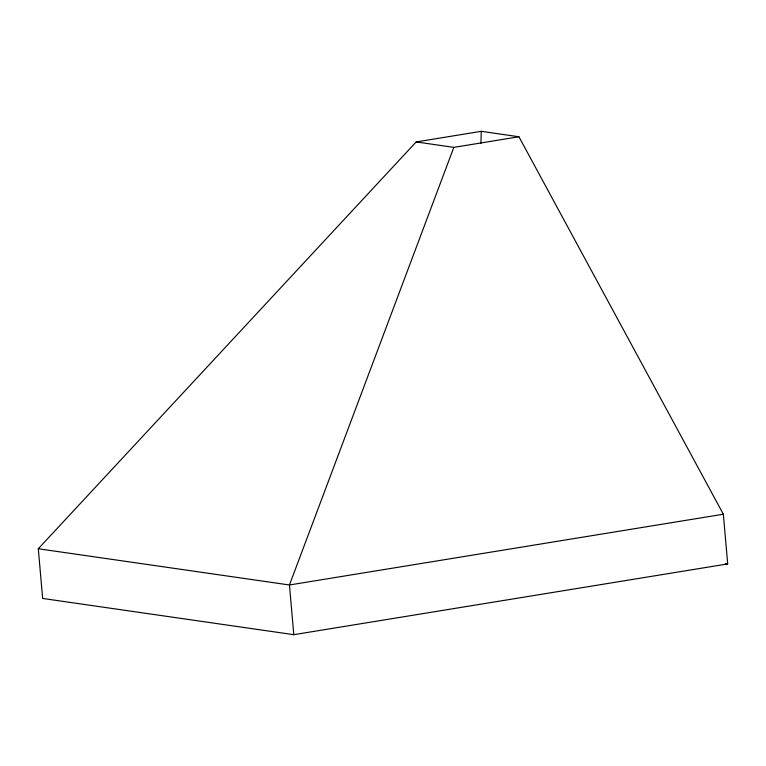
<?xml version="1.0" encoding="UTF-8"?>
<svg xmlns="http://www.w3.org/2000/svg" width="766" height="766" viewBox="0 0 766 766"><rect width="100%" height="100%" fill="white"/><g stroke="black" fill="none" stroke-linecap="round" stroke-linejoin="round"><path stroke-width="1.15" d="M480.943 143.28L481.249 131.321L518.927 136.76L723.353 514.225L727.7 563.92L293.799 634.679L42.647 598.447L38.3 548.753L416.168 141.94L481.249 131.321M518.927 136.76L453.836 147.369L289.452 584.985L293.799 634.679M723.353 514.225L289.452 584.985L38.3 548.753M416.168 141.94L453.836 147.369M725.345 563.575L727.7 563.92"/></g></svg>
